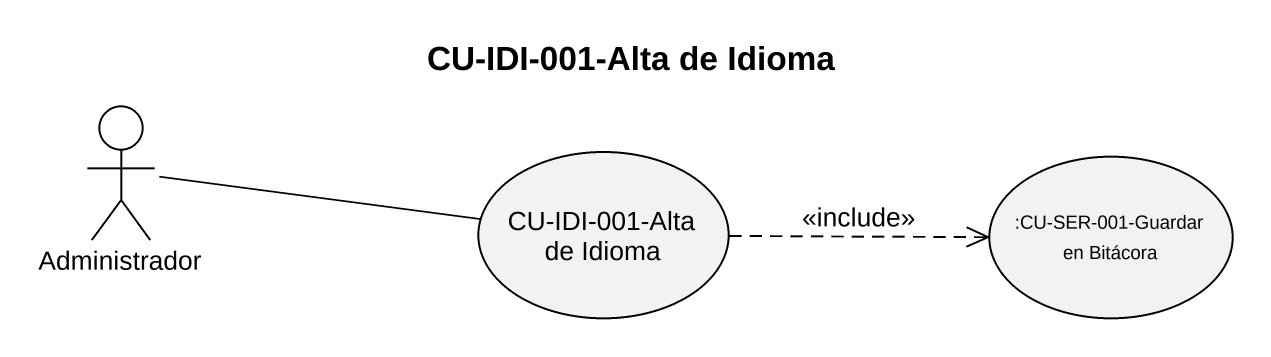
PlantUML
@startuml
title CU-IDI-001-Alta de Idioma
actor Administrador
usecase "CU-IDI-001-Alta de Idioma" as CU_IDI_001_Alta_de_Idioma
usecase ":CU-SER-001-Guardar en Bitácora" as CU_SER_001_Guardar_en
Administrador -right- CU_IDI_001_Alta_de_Idioma
CU_IDI_001_Alta_de_Idioma .right.> CU_SER_001_Guardar_en : <<include>>
@enduml
